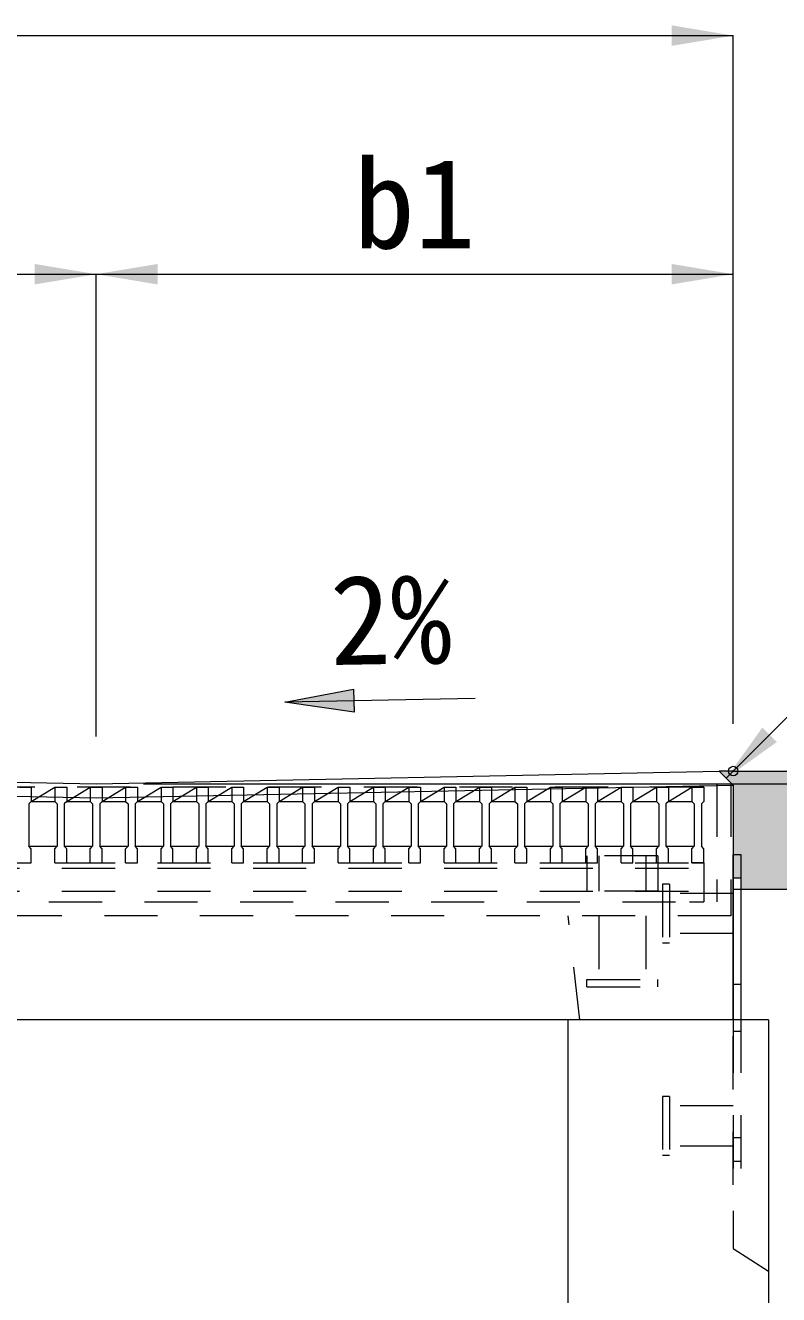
# Model space of a CAD drawing. Units: millimetres, scale not verified. Extents: x 63886 to 97934, y 3628 to 26930.
# Drawn here: x 77443 to 77762, y 7832 to 8370 of the extents above; entities that cross this region are included whole.
import ezdxf
from ezdxf.enums import TextEntityAlignment as Align

# ---------------------------------------------------------------- set-up
doc = ezdxf.new("R2010")
doc.units = ezdxf.units.MM
doc.header["$LTSCALE"] = 30
doc.linetypes.add('USER1', pattern=[1.35, 0.75, -0.6])
for name, color, linetype, lineweight in [('インサート', 3, 'USER1', 5), ('グレーチング', 7, 'Continuous', 5), ('ジョイントプレート', 7, 'Continuous', 9), ('受枠', 3, 'USER1', 5), ('寸法線', 7, 'Continuous', 9), ('引出線', 4, 'Continuous', 9), ('本体', 2, 'Continuous', 5), ('舗装・基礎', 3, 'Continuous', 13), ('補助線', 8, 'Continuous', 13)]:
    doc.layers.add(name, color=color, linetype=linetype, lineweight=lineweight)
doc.layers.add('ハッチング_舗装', color=7, linetype='Continuous')
doc.styles.add('ＭＳ ゴシック', font='')
doc.styles.get('ＭＳ ゴシック').set_extended_font_data('MS Gothic')

# ---------------------------------------------------------------- blocks, each defined once
blk = doc.blocks.new('filled_arrow')
at = {"color": 0, "linetype": 'Continuous', "lineweight": -2}
blk.add_solid([(7.5, 1.25), (0, 0), (7.5, -1.25)], dxfattribs=at)

msp = doc.modelspace()

# ---------------------------------------------------------------- hatches: boundary and pattern name
at = {"layer": 'ハッチング_舗装'}
msp.add_hatch(color=256, dxfattribs=at).paths.add_polyline_path([(77744.65, 8054.37), (77740.65, 8054.33), (77736.65, 8054.25), (77742.65, 8048.37), (77742.65, 8048.37), (77742.65, 8008.97), (77745.85, 8008.97), (77745.85, 8004.37), (77851.62, 8004.37), (77851.62, 8027.61), (77910.41, 8027.61), (77910.41, 8004.37), (77928.49, 8004.37), (77928.49, 8029.88), (77984.1, 8029.88), (77984.1, 8004.37), (78233.06, 8004.37), (78233.06, 8054.37)])
at = {"layer": '引出線'}
msp.add_hatch(color=256, dxfattribs=at).paths.add_polyline_path([(77581.74, 8089), (77581.94, 8079.25), (77552.6, 8083.54)])

# ---------------------------------------------------------------- linework, layer by layer
at = {"layer": 'インサート'}
for p, q in [((77680.65, 8018.47), (77680.65, 8003.47)), ((77710.65, 8018.47), (77680.65, 8018.47)), ((77685.65, 8018.47), (77685.65, 8003.47)), ((77705.65, 8018.47), (77705.65, 8003.47)), ((77710.65, 8018.47), (77710.65, 8003.47)), ((77710.65, 8003.47), (77680.65, 8003.47)), ((77715.65, 8006.47), (77712.65, 8006.47)), ((77712.65, 8006.47), (77712.65, 7981.47)), ((77715.65, 8006.47), (77715.65, 7981.47)), ((77742.65, 8002.47), (77715.65, 8002.47)), ((77685.65, 7992.97), (77685.65, 7965.97)), ((77705.65, 7992.97), (77705.65, 7965.97)), ((77742.65, 7985.47), (77715.65, 7985.47)), ((77715.65, 7981.47), (77712.65, 7981.47)), ((77680.65, 7965.97), (77710.65, 7965.97)), ((77680.65, 7962.97), (77680.65, 7965.97)), ((77710.65, 7962.97), (77710.65, 7965.97)), ((77680.65, 7962.97), (77710.65, 7962.97)), ((77712.65, 7916.47), (77712.65, 7891.47)), ((77715.65, 7916.47), (77712.65, 7916.47)), ((77715.65, 7916.47), (77715.65, 7891.47)), ((77742.65, 7912.47), (77715.65, 7912.47)), ((77715.65, 7891.47), (77712.65, 7891.47)), ((77742.65, 7895.47), (77715.65, 7895.47))]:
    msp.add_line(p, q, dxfattribs=at)
at = {"layer": 'グレーチング', "linetype": 'USER1'}
msp.add_line((77730.15, 8047.47), (77215.15, 8047.47), dxfattribs=at)
at = {"layer": 'グレーチング'}
for p, q in [((77440.15, 8047.47), (77445.15, 8047.47)), ((77445.15, 8047.47), (77445.15, 8041.47)), ((77445.15, 8041.47), (77455.15, 8047.47)), ((77455.15, 8047.47), (77460.15, 8047.47)), ((77455.15, 8047.47), (77455.15, 8041.47)), ((77460.15, 8047.47), (77460.15, 8041.47)), ((77460.15, 8041.47), (77470.15, 8047.47)), ((77470.15, 8047.47), (77475.15, 8047.47)), ((77470.15, 8047.47), (77470.15, 8041.47)), ((77475.15, 8047.47), (77475.15, 8041.47)), ((77475.15, 8041.47), (77485.15, 8047.47)), ((77485.15, 8047.47), (77485.15, 8041.47)), ((77485.15, 8047.47), (77490.15, 8047.47)), ((77490.15, 8041.47), (77500.15, 8047.47)), ((77490.15, 8047.47), (77490.15, 8041.47)), ((77500.15, 8047.47), (77505.15, 8047.47)), ((77500.15, 8047.47), (77500.15, 8041.47)), ((77505.15, 8047.47), (77505.15, 8041.47)), ((77505.15, 8041.47), (77515.15, 8047.47)), ((77515.15, 8047.47), (77520.15, 8047.47)), ((77515.15, 8047.47), (77515.15, 8041.47)), ((77520.15, 8047.47), (77520.15, 8041.47)), ((77520.15, 8041.47), (77530.15, 8047.47)), ((77530.15, 8047.47), (77530.15, 8041.47)), ((77530.15, 8047.47), (77535.15, 8047.47)), ((77535.15, 8047.47), (77535.15, 8041.47)), ((77535.15, 8041.47), (77545.15, 8047.47)), ((77545.15, 8047.47), (77545.15, 8041.47)), ((77545.15, 8047.47), (77550.15, 8047.47)), ((77550.15, 8047.47), (77550.15, 8041.47)), ((77550.15, 8041.47), (77560.15, 8047.47)), ((77560.15, 8047.47), (77565.15, 8047.47)), ((77560.15, 8047.47), (77560.15, 8041.47)), ((77565.15, 8047.47), (77565.15, 8041.47)), ((77565.15, 8041.47), (77575.15, 8047.47)), ((77575.15, 8047.47), (77580.15, 8047.47)), ((77575.15, 8047.47), (77575.15, 8041.47)), ((77580.15, 8047.47), (77580.15, 8041.47)), ((77580.15, 8041.47), (77590.15, 8047.47)), ((77590.15, 8047.47), (77590.15, 8041.47)), ((77590.15, 8047.47), (77595.15, 8047.47)), ((77595.15, 8047.47), (77595.15, 8041.47)), ((77595.15, 8041.47), (77605.15, 8047.47)), ((77605.15, 8047.47), (77610.15, 8047.47)), ((77605.15, 8047.47), (77605.15, 8041.47)), ((77610.15, 8047.47), (77610.15, 8041.47)), ((77610.15, 8041.47), (77620.15, 8047.47)), ((77620.15, 8047.47), (77625.15, 8047.47)), ((77620.15, 8047.47), (77620.15, 8041.47)), ((77625.15, 8047.47), (77625.15, 8041.47)), ((77625.15, 8041.47), (77635.15, 8047.47)), ((77635.15, 8047.47), (77635.15, 8041.47)), ((77635.15, 8047.47), (77640.15, 8047.47)), ((77640.15, 8047.47), (77640.15, 8041.47)), ((77640.15, 8041.47), (77650.15, 8047.47)), ((77650.15, 8047.47), (77650.15, 8041.47)), ((77650.15, 8047.47), (77655.15, 8047.47)), ((77655.15, 8047.47), (77655.15, 8041.47)), ((77655.15, 8041.47), (77665.15, 8047.47)), ((77665.15, 8047.47), (77665.15, 8041.47)), ((77665.15, 8047.47), (77670.15, 8047.47)), ((77665.15, 8047.47), (77670.15, 8047.47)), ((77670.15, 8047.47), (77670.15, 8041.47)), ((77670.15, 8041.47), (77680.15, 8047.47)), ((77680.15, 8047.47), (77680.15, 8041.47)), ((77680.15, 8047.47), (77685.15, 8047.47)), ((77685.15, 8047.47), (77685.15, 8041.47)), ((77685.15, 8041.47), (77695.15, 8047.47)), ((77695.15, 8047.47), (77695.15, 8041.47)), ((77695.15, 8047.47), (77700.15, 8047.47)), ((77700.15, 8047.47), (77700.15, 8041.47)), ((77700.15, 8041.47), (77710.15, 8047.47)), ((77710.15, 8047.47), (77710.15, 8041.47)), ((77710.15, 8047.47), (77715.15, 8047.47)), ((77715.15, 8047.47), (77715.15, 8041.47)), ((77715.15, 8041.47), (77725.15, 8047.47)), ((77725.15, 8047.47), (77730.15, 8047.47)), ((77725.15, 8047.47), (77725.15, 8041.47)), ((77730.15, 8047.47), (77730.15, 8041.47)), ((77445.15, 8041.47), (77444.15, 8040.47)), ((77445.15, 8041.47), (77455.15, 8041.47)), ((77455.15, 8041.47), (77456.15, 8040.47)), ((77460.15, 8041.47), (77459.15, 8040.47)), ((77460.15, 8041.47), (77470.15, 8041.47)), ((77470.15, 8041.47), (77471.15, 8040.47)), ((77475.15, 8041.47), (77474.15, 8040.47)), ((77475.15, 8041.47), (77485.15, 8041.47)), ((77485.15, 8041.47), (77486.15, 8040.47)), ((77490.15, 8041.47), (77489.15, 8040.47)), ((77490.15, 8041.47), (77500.15, 8041.47)), ((77500.15, 8041.47), (77501.15, 8040.47)), ((77505.15, 8041.47), (77504.15, 8040.47)), ((77505.15, 8041.47), (77515.15, 8041.47)), ((77515.15, 8041.47), (77516.15, 8040.47)), ((77520.15, 8041.47), (77519.15, 8040.47)), ((77520.15, 8041.47), (77530.15, 8041.47)), ((77530.15, 8041.47), (77531.15, 8040.47)), ((77535.15, 8041.47), (77534.15, 8040.47)), ((77535.15, 8041.47), (77545.15, 8041.47)), ((77545.15, 8041.47), (77546.15, 8040.47)), ((77550.15, 8041.47), (77549.15, 8040.47)), ((77550.15, 8041.47), (77560.15, 8041.47)), ((77560.15, 8041.47), (77561.15, 8040.47)), ((77565.15, 8041.47), (77564.15, 8040.47)), ((77565.15, 8041.47), (77575.15, 8041.47)), ((77575.15, 8041.47), (77576.15, 8040.47)), ((77580.15, 8041.47), (77579.15, 8040.47)), ((77580.15, 8041.47), (77590.15, 8041.47)), ((77590.15, 8041.47), (77591.15, 8040.47)), ((77595.15, 8041.47), (77594.15, 8040.47)), ((77595.15, 8041.47), (77605.15, 8041.47)), ((77605.15, 8041.47), (77606.15, 8040.47)), ((77610.15, 8041.47), (77609.15, 8040.47)), ((77610.15, 8041.47), (77620.15, 8041.47)), ((77620.15, 8041.47), (77621.15, 8040.47)), ((77625.15, 8041.47), (77624.15, 8040.47)), ((77625.15, 8041.47), (77635.15, 8041.47)), ((77635.15, 8041.47), (77636.15, 8040.47)), ((77640.15, 8041.47), (77639.15, 8040.47)), ((77640.15, 8041.47), (77650.15, 8041.47)), ((77650.15, 8041.47), (77651.15, 8040.47)), ((77655.15, 8041.47), (77654.15, 8040.47)), ((77655.15, 8041.47), (77665.15, 8041.47)), ((77665.15, 8041.47), (77666.15, 8040.47)), ((77670.15, 8041.47), (77669.15, 8040.47)), ((77670.15, 8041.47), (77680.15, 8041.47)), ((77680.15, 8041.47), (77681.15, 8040.47)), ((77685.15, 8041.47), (77684.15, 8040.47)), ((77685.15, 8041.47), (77695.15, 8041.47)), ((77695.15, 8041.47), (77696.15, 8040.47)), ((77700.15, 8041.47), (77699.15, 8040.47)), ((77700.15, 8041.47), (77710.15, 8041.47)), ((77710.15, 8041.47), (77711.15, 8040.47)), ((77715.15, 8041.47), (77714.15, 8040.47)), ((77715.15, 8041.47), (77725.15, 8041.47)), ((77725.15, 8041.47), (77726.15, 8040.47)), ((77730.15, 8041.47), (77729.15, 8040.47)), ((77444.15, 8040.47), (77444.15, 8022.47)), ((77456.15, 8040.47), (77456.15, 8022.47)), ((77459.15, 8040.47), (77459.15, 8022.47)), ((77471.15, 8040.47), (77471.15, 8022.47)), ((77474.15, 8040.47), (77474.15, 8022.47)), ((77486.15, 8040.47), (77486.15, 8022.47)), ((77489.15, 8040.47), (77489.15, 8022.47)), ((77501.15, 8040.47), (77501.15, 8022.47)), ((77504.15, 8040.47), (77504.15, 8022.47)), ((77516.15, 8040.47), (77516.15, 8022.47)), ((77519.15, 8040.47), (77519.15, 8022.47)), ((77531.15, 8040.47), (77531.15, 8022.47)), ((77534.15, 8040.47), (77534.15, 8022.47)), ((77546.15, 8040.47), (77546.15, 8022.47)), ((77549.15, 8040.47), (77549.15, 8022.47)), ((77561.15, 8040.47), (77561.15, 8022.47)), ((77564.15, 8040.47), (77564.15, 8022.47)), ((77576.15, 8040.47), (77576.15, 8022.47)), ((77579.15, 8040.47), (77579.15, 8022.47)), ((77591.15, 8040.47), (77591.15, 8022.47)), ((77594.15, 8040.47), (77594.15, 8022.47)), ((77606.15, 8040.47), (77606.15, 8022.47)), ((77609.15, 8040.47), (77609.15, 8022.47)), ((77621.15, 8040.47), (77621.15, 8022.47)), ((77624.15, 8040.47), (77624.15, 8022.47)), ((77636.15, 8040.47), (77636.15, 8022.47)), ((77639.15, 8040.47), (77639.15, 8022.47)), ((77651.15, 8040.47), (77651.15, 8022.47)), ((77654.15, 8040.47), (77654.15, 8022.47)), ((77666.15, 8040.47), (77666.15, 8022.47)), ((77669.15, 8040.47), (77669.15, 8022.47)), ((77681.15, 8040.47), (77681.15, 8022.47)), ((77684.15, 8040.47), (77684.15, 8022.47)), ((77696.15, 8040.47), (77696.15, 8022.47)), ((77699.15, 8040.47), (77699.15, 8022.47)), ((77711.15, 8040.47), (77711.15, 8022.47)), ((77714.15, 8040.47), (77714.15, 8022.47)), ((77726.15, 8040.47), (77726.15, 8022.47)), ((77729.15, 8040.47), (77729.15, 8022.47)), ((77445.15, 8021.47), (77444.15, 8022.47)), ((77444.15, 8022.47), (77456.15, 8022.47)), ((77445.15, 8015.47), (77445.15, 8021.47)), ((77455.15, 8021.47), (77456.15, 8022.47)), ((77455.15, 8015.47), (77455.15, 8021.47)), ((77460.15, 8021.47), (77459.15, 8022.47)), ((77459.15, 8022.47), (77471.15, 8022.47)), ((77460.15, 8015.47), (77460.15, 8021.47)), ((77470.15, 8021.47), (77471.15, 8022.47)), ((77470.15, 8015.47), (77470.15, 8021.47)), ((77475.15, 8021.47), (77474.15, 8022.47)), ((77474.15, 8022.47), (77486.15, 8022.47)), ((77475.15, 8015.47), (77475.15, 8021.47)), ((77485.15, 8021.47), (77486.15, 8022.47)), ((77485.15, 8015.47), (77485.15, 8021.47)), ((77489.15, 8022.47), (77501.15, 8022.47)), ((77490.15, 8021.47), (77489.15, 8022.47)), ((77490.15, 8015.47), (77490.15, 8021.47)), ((77500.15, 8021.47), (77501.15, 8022.47)), ((77500.15, 8015.47), (77500.15, 8021.47)), ((77505.15, 8021.47), (77504.15, 8022.47)), ((77504.15, 8022.47), (77516.15, 8022.47)), ((77505.15, 8015.47), (77505.15, 8021.47)), ((77515.15, 8021.47), (77516.15, 8022.47)), ((77515.15, 8015.47), (77515.15, 8021.47)), ((77520.15, 8021.47), (77519.15, 8022.47)), ((77519.15, 8022.47), (77531.15, 8022.47)), ((77520.15, 8015.47), (77520.15, 8021.47)), ((77530.15, 8021.47), (77531.15, 8022.47)), ((77530.15, 8015.47), (77530.15, 8021.47)), ((77535.15, 8021.47), (77534.15, 8022.47)), ((77534.15, 8022.47), (77546.15, 8022.47)), ((77535.15, 8015.47), (77535.15, 8021.47)), ((77545.15, 8021.47), (77546.15, 8022.47)), ((77545.15, 8015.47), (77545.15, 8021.47)), ((77550.15, 8021.47), (77549.15, 8022.47)), ((77549.15, 8022.47), (77561.15, 8022.47)), ((77550.15, 8015.47), (77550.15, 8021.47)), ((77560.15, 8021.47), (77561.15, 8022.47)), ((77560.15, 8015.47), (77560.15, 8021.47)), ((77565.15, 8021.47), (77564.15, 8022.47)), ((77564.15, 8022.47), (77576.15, 8022.47)), ((77565.15, 8015.47), (77565.15, 8021.47)), ((77575.15, 8021.47), (77576.15, 8022.47)), ((77575.15, 8015.47), (77575.15, 8021.47)), ((77580.15, 8021.47), (77579.15, 8022.47)), ((77579.15, 8022.47), (77591.15, 8022.47)), ((77580.15, 8015.47), (77580.15, 8021.47)), ((77590.15, 8021.47), (77591.15, 8022.47)), ((77590.15, 8015.47), (77590.15, 8021.47)), ((77595.15, 8021.47), (77594.15, 8022.47)), ((77594.15, 8022.47), (77606.15, 8022.47)), ((77595.15, 8015.47), (77595.15, 8021.47)), ((77605.15, 8021.47), (77606.15, 8022.47)), ((77605.15, 8015.47), (77605.15, 8021.47)), ((77610.15, 8021.47), (77609.15, 8022.47)), ((77609.15, 8022.47), (77621.15, 8022.47)), ((77610.15, 8015.47), (77610.15, 8021.47)), ((77620.15, 8021.47), (77621.15, 8022.47)), ((77620.15, 8015.47), (77620.15, 8021.47)), ((77625.15, 8021.47), (77624.15, 8022.47)), ((77624.15, 8022.47), (77636.15, 8022.47)), ((77625.15, 8015.47), (77625.15, 8021.47)), ((77635.15, 8021.47), (77636.15, 8022.47)), ((77635.15, 8015.47), (77635.15, 8021.47)), ((77640.15, 8021.47), (77639.15, 8022.47)), ((77639.15, 8022.47), (77651.15, 8022.47)), ((77640.15, 8015.47), (77640.15, 8021.47)), ((77650.15, 8021.47), (77651.15, 8022.47)), ((77650.15, 8015.47), (77650.15, 8021.47)), ((77655.15, 8021.47), (77654.15, 8022.47)), ((77654.15, 8022.47), (77666.15, 8022.47)), ((77655.15, 8015.47), (77655.15, 8021.47)), ((77665.15, 8021.47), (77666.15, 8022.47)), ((77665.15, 8015.47), (77665.15, 8021.47)), ((77670.15, 8021.47), (77669.15, 8022.47)), ((77669.15, 8022.47), (77681.15, 8022.47)), ((77670.15, 8015.47), (77670.15, 8021.47)), ((77680.15, 8021.47), (77681.15, 8022.47)), ((77680.15, 8015.47), (77680.15, 8021.47)), ((77685.15, 8021.47), (77684.15, 8022.47)), ((77684.15, 8022.47), (77696.15, 8022.47)), ((77685.15, 8015.47), (77685.15, 8021.47)), ((77695.15, 8021.47), (77696.15, 8022.47)), ((77695.15, 8015.47), (77695.15, 8021.47)), ((77700.15, 8021.47), (77699.15, 8022.47)), ((77699.15, 8022.47), (77711.15, 8022.47)), ((77700.15, 8015.47), (77700.15, 8021.47)), ((77710.15, 8021.47), (77711.15, 8022.47)), ((77710.15, 8015.47), (77710.15, 8021.47)), ((77715.15, 8021.47), (77714.15, 8022.47)), ((77714.15, 8022.47), (77726.15, 8022.47)), ((77715.15, 8015.47), (77715.15, 8021.47)), ((77725.15, 8021.47), (77726.15, 8022.47)), ((77725.15, 8015.47), (77725.15, 8021.47)), ((77730.15, 8021.47), (77729.15, 8022.47)), ((77730.15, 8015.47), (77730.15, 8021.47)), ((77440.15, 8015.47), (77445.15, 8015.47)), ((77455.15, 8015.47), (77460.15, 8015.47)), ((77470.15, 8015.47), (77475.15, 8015.47)), ((77485.15, 8015.47), (77490.15, 8015.47)), ((77500.15, 8015.47), (77505.15, 8015.47)), ((77515.15, 8015.47), (77520.15, 8015.47)), ((77530.15, 8015.47), (77535.15, 8015.47)), ((77545.15, 8015.47), (77550.15, 8015.47)), ((77560.15, 8015.47), (77565.15, 8015.47)), ((77575.15, 8015.47), (77580.15, 8015.47)), ((77590.15, 8015.47), (77595.15, 8015.47)), ((77605.15, 8015.47), (77610.15, 8015.47)), ((77620.15, 8015.47), (77625.15, 8015.47)), ((77635.15, 8015.47), (77640.15, 8015.47)), ((77650.15, 8015.47), (77655.15, 8015.47)), ((77665.15, 8015.47), (77670.15, 8015.47)), ((77680.15, 8015.47), (77685.15, 8015.47)), ((77695.15, 8015.47), (77700.15, 8015.47)), ((77710.15, 8015.47), (77715.15, 8015.47)), ((77725.15, 8015.47), (77730.15, 8015.47)), ((77730.15, 8015.47), (77725.15, 8015.47))]:
    msp.add_line(p, q, dxfattribs=at)
at = {"layer": 'ジョイントプレート'}
for p, q in [((77742.65, 7948.97), (77742.65, 8018.97)), ((77742.65, 8018.97), (77745.85, 8018.97)), ((77745.85, 8018.97), (77745.85, 7948.97))]:
    msp.add_line(p, q, dxfattribs=at)
at = {"layer": 'ジョイントプレート', "linetype": 'USER1'}
for p, q in [((77745.85, 8008.97), (77742.65, 8008.97)), ((77745.85, 7963.97), (77742.65, 7963.97))]:
    msp.add_line(p, q, dxfattribs=at)
at = {"layer": 'ジョイントプレート', "linetype": 'USER1', "lineweight": 5}
for p, q in [((77742.65, 7878.96), (77742.65, 7948.97)), ((77745.85, 7948.97), (77745.85, 7878.96)), ((77745.85, 7943.97), (77742.65, 7943.97)), ((77745.85, 7898.96), (77742.65, 7898.96)), ((77745.85, 7888.96), (77742.65, 7888.96))]:
    msp.add_line(p, q, dxfattribs=at)
at = {"layer": '受枠', "lineweight": 9}
for p, q in [((77735.65, 8048.97), (77735.65, 7998.97)), ((77735.65, 8048.97), (77741.65, 8048.97)), ((77741.65, 8048.97), (77741.65, 7992.97)), ((77209.65, 7998.97), (77735.65, 7998.97)), ((77741.65, 7992.97), (77203.65, 7992.97))]:
    msp.add_line(p, q, dxfattribs=at)
at = {"layer": '受枠'}
for p, q in [((77215.15, 8015.47), (77730.15, 8015.47)), ((77730.15, 8015.47), (77730.15, 7998.97)), ((77215.15, 8013.17), (77730.15, 8013.17)), ((77215.15, 8003.47), (77730.15, 8003.47)), ((77724.15, 7998.97), (77730.15, 7998.97))]:
    msp.add_line(p, q, dxfattribs=at)
at = {"layer": '寸法線'}
for p, q in [((77202.65, 8366.01), (77742.65, 8366.01)), ((77742.65, 8112.01), (77742.65, 8366.01)), ((77202.65, 8264.91), (77472.65, 8264.91)), ((77472.65, 8264.91), (77742.65, 8264.91)), ((77472.65, 8068.97), (77472.65, 8264.91)), ((77472.65, 8068.97), (77472.65, 8264.91)), ((77742.65, 8074.37), (77742.65, 8264.91)), ((77492.65, 8048.97), (77910.09, 8048.97)), ((77492.65, 8048.97), (77910.09, 8048.97))]:
    msp.add_line(p, q, dxfattribs=at)
at = {"layer": '引出線'}
msp.add_line((77633.33, 8085.15), (77552.6, 8083.54), dxfattribs=at)
msp.add_lwpolyline([(77739.65, 8051.31), (77862.48, 8174.14), (77929.59, 8174.14)], dxfattribs=at)
at = {"layer": '引出線', "lineweight": 13}
msp.add_lwpolyline([(77581.74, 8089), (77581.94, 8079.25), (77552.6, 8083.54)], close=True, dxfattribs=at)
at = {"layer": '本体', "lineweight": 20}
for p, q in [((77208.64, 8054.25), (77472.65, 8048.97)), ((77472.65, 8048.97), (77736.65, 8054.25)), ((77736.65, 8054.25), (77742.65, 8048.37)), ((77742.65, 8048.37), (77742.65, 7948.97)), ((77757.65, 7948.97), (77187.64, 7948.97)), ((77672.64, 7342.86), (77672.64, 7948.97)), ((77757.65, 7948.97), (77757.65, 6498.97))]:
    msp.add_line(p, q, dxfattribs=at)
at = {"layer": '本体', "color": 7}
for p, q in [((77202.65, 8048.37), (77472.65, 8042.97)), ((77472.65, 8042.97), (77742.65, 8048.37))]:
    msp.add_line(p, q, dxfattribs=at)
at = {"layer": '本体', "linetype": 'USER1'}
msp.add_line((77677.65, 7948.97), (77672.65, 7992.97), dxfattribs=at)
at = {"layer": '本体', "linetype": 'USER1', "lineweight": 9}
for p, q in [((77742.65, 7948.97), (77742.65, 7851.97)), ((77742.65, 7851.97), (77757.65, 7842.47))]:
    msp.add_line(p, q, dxfattribs=at)
at = {"layer": '舗装・基礎', "lineweight": 20}
for q in [(77736.65, 8054.25), (78233.06, 8054.37)]:
    msp.add_line((77742.65, 8054.37), q, dxfattribs=at)
at = {"layer": '補助線', "lineweight": 20}
msp.add_line((77742.65, 8004.37), (78233.06, 8004.37), dxfattribs=at)
at = {"layer": '補助線'}
msp.add_circle((77742.65, 8054.37), 2, dxfattribs=at)

# ---------------------------------------------------------------- block references
at = {"layer": '寸法線', "xscale": 3.47, "yscale": 3.47, "rotation": 180}
for p in [(77742.65, 8366.01), (77472.65, 8264.91), (77742.65, 8264.91)]:
    msp.add_blockref('filled_arrow', p, dxfattribs=at)
at = {"layer": '寸法線', "xscale": 3.47, "yscale": 3.47}
msp.add_blockref('filled_arrow', (77472.65, 8264.91), dxfattribs=at)
at = {"layer": '引出線', "xscale": 3.47, "yscale": 3.47, "rotation": 45}
msp.add_blockref('filled_arrow', (77739.65, 8051.31), dxfattribs=at)

# ---------------------------------------------------------------- texts
at = {"layer": '寸法線', "style": 'ＭＳ ゴシック'}
msp.add_text('b1', height=37.98, dxfattribs=at).set_placement((77607.65, 8294.91), align=Align.MIDDLE_CENTER)
at = {"layer": '引出線', "style": 'ＭＳ ゴシック'}
msp.add_text('2%', height=37.98, rotation=1, dxfattribs=at).set_placement((77597.52, 8118.72), align=Align.MIDDLE_CENTER)

doc.saveas('drawing.dxf')
